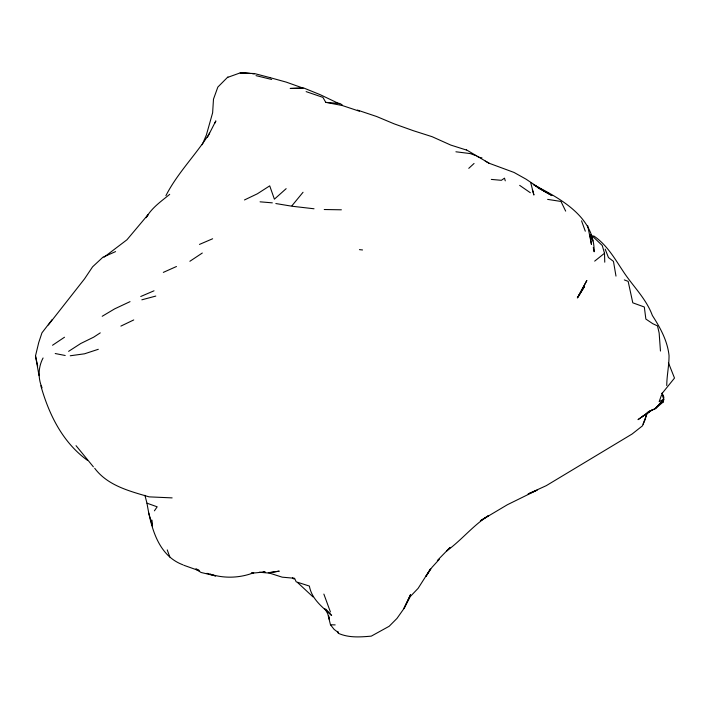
<?xml version="1.0" encoding="UTF-8"?>
<svg xmlns="http://www.w3.org/2000/svg" width="710" height="710" viewBox="0 0 710 710"><rect width="100%" height="100%" fill="white"/><g stroke="black" fill="none" stroke-linecap="round" stroke-linejoin="round"><path stroke-width="1.06" d="M227.866 77.31L240.166 72.899L250.035 73.467M42.059 387.775C37.852 378.394 38.198 367.026 43.07 357.982M666.752 385.512C666.823 375.43 669.122 365.588 669.033 355.524C667.515 340.906 660.211 327.63 652.375 315.506C646.118 298.431 632.663 286.015 623.007 271.078C614.487 258.236 606.837 244.71 593.622 235.862M661.986 393.802L663.664 399.339L663.371 401.86L655.206 408.72L649.011 411.401L655.206 408.72M39.041 375.679L35.5 355.905L38.748 342.486L41.952 332.848L52.061 319.722M646.863 413.264L645.15 419.592L642.488 425.831L632.104 434.014L546.301 485.649L528.107 493.965L537.346 490.06M466.31 150.005L450.761 145.071L432.15 136.71L413.424 130.729L394.112 123.833L376.646 116.511L357.378 110.059M647.547 412.093L643.038 424.189M202.208 144.751L206.37 135.006L212.627 112.783L213.488 99.151L217.837 87.09L227.901 76.955M646.695 414.081L649.153 411.782L641.148 417.4L652.055 410.096M214.873 123.114L215.867 120.895L207.355 137.465M165.909 195.685C177.482 172.938 196.084 154.709 209.627 133.143M661.489 395.115L659.173 401.647L663.664 399.339L655.472 408.49L663.664 399.339M146.207 217.677C151.612 207.897 161.241 201.294 169.699 194.345M146.934 216.585L147.991 214.739L126.957 239.776L104.024 257.197M154.416 510.827L157.176 506.816L146.97 503.177L144.902 495.278M48.342 324.976L84.561 278.817L92.593 266.809L102.941 257.189L115.579 251.606M291.952 205.74L303.037 192.268M536.343 490.486L507.339 504.757L480.359 520.794L488.347 515.771C472.896 525.56 461.482 540.31 446.617 550.942L450.167 547.383L437.351 560.492M662.457 392.985L674.5 378.075L668.421 362.766M439.375 559.24L431.991 567.352L425.911 576.396L430.455 568.95L418.11 588.359L410.336 596.471L403.963 608.532L396.996 618.401L389.151 626.291L371.294 636.133C360.077 637.118 348.823 637.944 338.421 633.347L338.058 632.379L334.135 629.406L330.469 624.773L328.411 616.378M446.617 550.942L447.105 550.472M468.76 168.35L474.058 163.469M286.157 188.665L274.397 199.173L269.72 185.851L257.348 193.803L244.471 199.954M594.678 261.129L604.503 253.266L602.24 245.474L590.782 234.548M649.153 411.782L638.015 419.645L640.642 417.791M52.531 345.255L64.495 337.232M189.863 261.289L202.306 253.026M100.261 332.866L93.693 337.161L80.763 343.498L68.604 351.352M102.204 316.278L114.665 308.859L130.036 301.643M120.877 326.103L133.737 319.944M163.327 272.383L176.47 266.507M199.474 244.417L212.636 238.764M140.749 296.496L154.017 290.807M98.299 349.302L84.534 353.802L70.246 355.772M141.84 299.815L155.801 296.07M660.185 403.351L663.371 401.86L663.85 397.094L662.057 393.145M251.695 572.863L253.718 572.739C239.918 578.064 224.378 578.65 210.284 574.15M341.377 209.805L324.23 209.521M251.287 573.263L265.123 571.914L263.099 571.905M330.469 624.773L335.155 624.898M172.131 497.887L149.127 496.867C129.415 491.089 107.698 485.64 94.696 468.28M240.166 72.899L254.491 73.556L270.093 77.647M240.805 72.961L250.231 73.485M306.134 91.625L322.89 97.359L325.775 102.364L339.868 103.474L342.202 104.876M260.064 201.826L272.329 202.847M259.319 572.233L267.945 572.988L279.243 571.142L268.327 572.713L282.189 577.168L294.561 578.277L296.194 581.836L309.374 586.061C311.752 599.249 322.42 607.121 331.65 615.499L325.925 609.251M491.32 179.408L501.366 180.313L504.499 178.157L505.263 180.837M314.033 208.775L292.112 206.246L275.835 203.548M359.446 249.645L362.535 249.955M455.909 151.789L470.268 153.582L476.712 155.925L489.154 163.256L514.022 172.441L526.11 179.204L541.916 189.792L536.618 186.686M547.632 199.377L560.971 201.454L565.666 211.118M325.775 102.364L342.211 105.506L359.402 111.221M55.211 353.527L65.205 355.497M478.229 157.114L481.957 157.868M256.008 75.642L271.69 79.467M270.226 77.692L286.166 82.094L303.143 88.129L290.177 88.457L303.756 88.004L320.334 94.741L339.575 103.908M199.253 570.751L183.801 565.266M206.956 573.316L215.627 575.943L201.063 572.473L195.782 569.127M624.312 279.909L628.155 281.355L632.788 302.815L644.316 306.995L645.86 319.056L652.801 323.716L657.495 325.89L659.146 332.981L660.46 351.051M182.985 564.823C157.851 555.566 150.946 526.9 146.97 503.177M196.129 568.887L198.862 570.112M534.541 185.23L549.336 193.928M538.162 187.964L549.229 193.981M485.276 161.143L489.154 163.256M543.567 190.919L551.91 195.596L550.152 194.487M533.201 184.662C560.217 198.463 594.563 216.745 594.146 251.784L593.303 247.47M466.363 149.81L476.712 155.925M519.667 185.363L530.326 192.729M292.484 577.745L293.993 579.067M87.534 460.382C62.684 442.534 48.963 414.551 40.843 385.752M313.021 596.906L297.676 582.626M93.392 466.852L76.041 445.676M324.843 608.603L327.7 613.715L329.2 619.244M591.918 239.013L592.761 240.939L591.066 235.463M661.968 393.278L662.821 395.319M605.186 249.157L608.461 257.544L613.467 261.386L615.987 276.101M330.425 611.993L323.866 594.084M581.552 220.837L585.297 231.194M167.249 549.895L169.814 557.022M337.8 631.385L338.421 633.347M150.405 518.868L152.49 525.844L151.967 520.128M148.701 513.082L152.49 525.844M532.331 189.579L533.92 195.028L530.716 182.772M35.5 355.905L37.665 366.032M587.667 225.549L591.448 244.4L589.921 234.868M590.995 235.631L591.412 237.779M328.783 615.96L329.058 618.144M604.503 253.266L604.76 262.194M410.504 594.714L403.963 608.532L410.504 594.714M586.788 280.61L577.345 297.952L584.57 286.343L578.064 296.966L586.788 280.61M254.42 73.716L252.325 73.6L254.42 73.716"/></g></svg>
